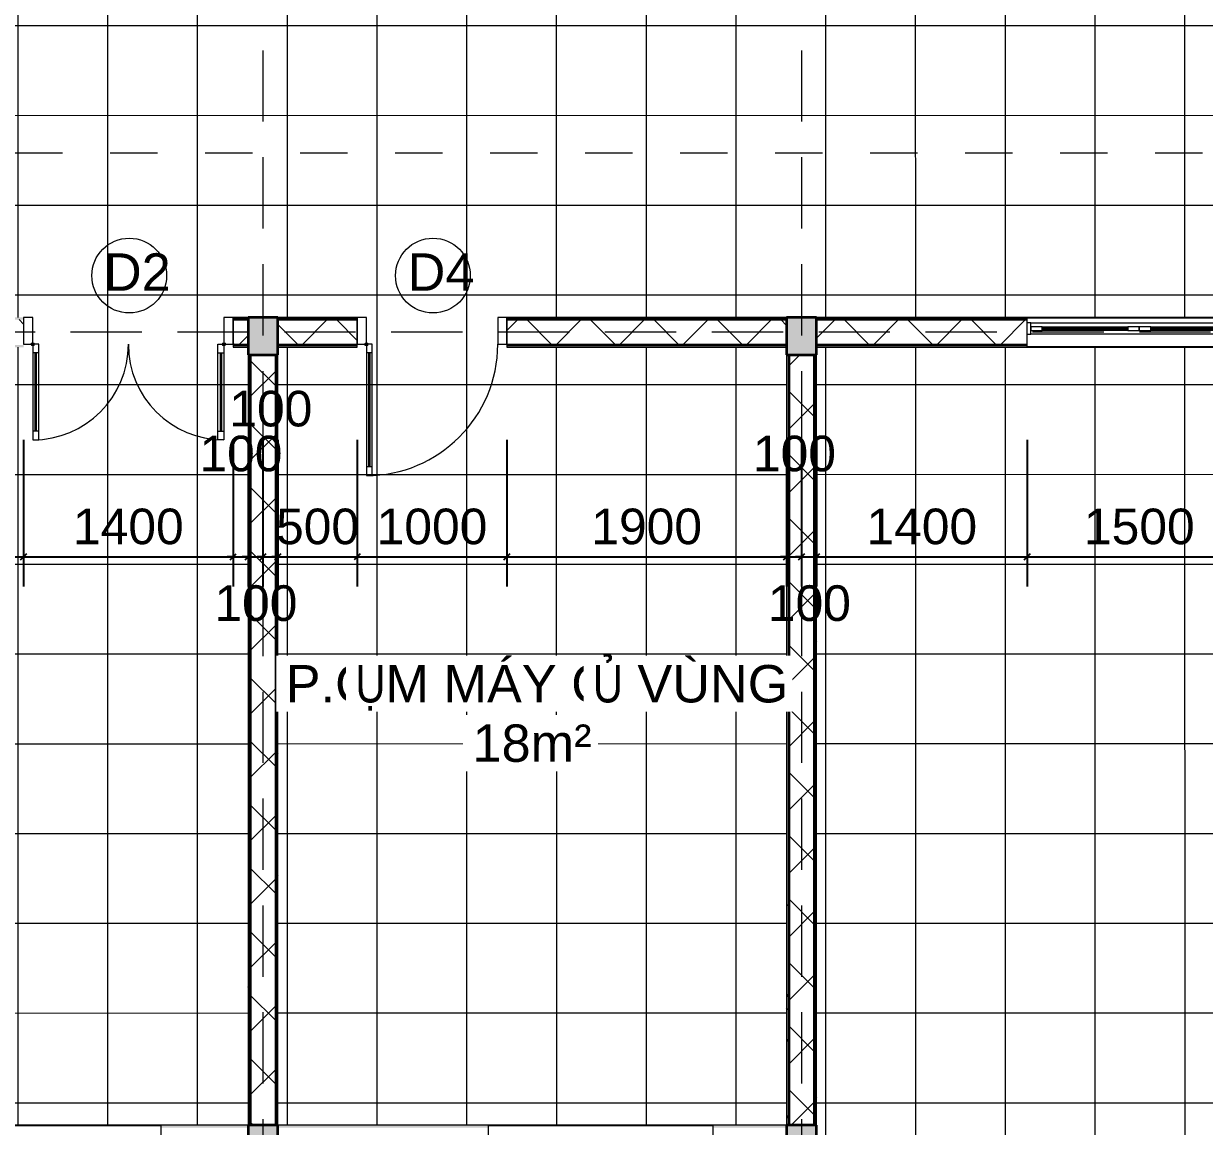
# Model space of a CAD drawing. Header units: millimetres. Extents: x -20510 to 108935, y -243239 to 20306.
# Drawn here: x 20850 to 28743, y -104908 to -97537 of the extents above; entities that cross this region are included whole.
import ezdxf

# ---------------------------------------------------------------- set-up
doc = ezdxf.new("R2010")
doc.units = ezdxf.units.MM
for name, pattern in [('Abgebrochen', [714.375, 476.25, -238.125]), ('Aligning Line', [635, 317.5, -317.5]), ('Hidden', [714.375, 476.25, -238.125])]:
    doc.linetypes.add(name, pattern=pattern)
for name, color, linetype, lineweight in [('A-ANNO-DIMS', 1, 'Continuous', 9), ('A-DOOR', 2, 'Continuous', 18), ('A-DOOR-IDEN', 3, 'Continuous', 9), ('A-FLOR-PATT', 8, 'Continuous', 9), ('A-GLAZ', 4, 'Continuous', 18), ('A-WALL', 7, 'Continuous', 25), ('A-WALL-PATT', 8, 'Continuous', 18), ('G-ANNO-SYMB', 6, 'Abgebrochen', 9), ('G-ANNO-TEXT', 2, 'Continuous', 9), ('S-COLS', 7, 'Continuous', 25), ('S-GRID', 1, 'Continuous', 9)]:
    doc.layers.add(name, color=color, linetype=linetype, lineweight=lineweight)
doc.styles.add('Arial_2', font='arial.ttf', dxfattribs={"height": 300})
doc.styles.add('Arial_3', font='arial.ttf', dxfattribs={"width": 0.8, "height": 250})
doc.styles.add('Arial_5', font='arial.ttf', dxfattribs={"height": 238.125})
doc.dimstyles.new('SecretInternalLinAngDimStyle5p4736185', dxfattribs={"dimscale": 304.8, "dimtxt": 242.94927, "dimasz": 0.130208, "dimexe": 0.656168, "dimexo": 0.0625, "dimgap": 0.260417, "dimtad": 1, "dimdec": 0, "dimrnd": 100, "dimzin": 0, "dimdsep": 46, "dimtxsty": 'Arial_5', "dimblk1": 'OBLIQUE', "dimblk2": 'OBLIQUE', "dimsah": 1, "dimcen": 0.09, "dimdle": 0.492126, "dimazin": 0, "dimtfac": 1, "dimtdec": 4, "dimtix": 1, "dimtmove": 0, "dimatfit": 3, "dimfxl": 2.624672, "dimfxlon": 1, "dimtvp": 1, "dimtolj": 1, "dimtzin": 0, "dimarcsym": 2})
doc.dimstyles.new('SecretInternalLinAngDimStyle5p4736185_1', dxfattribs={"dimscale": 304.8, "dimtxt": 242.94927, "dimasz": 0.130208, "dimexe": 0.656168, "dimexo": 0.0625, "dimgap": 0.260417, "dimtad": 1, "dimdec": 0, "dimrnd": 100, "dimzin": 0, "dimdsep": 46, "dimtxsty": 'Arial_5', "dimblk1": 'OBLIQUE', "dimblk2": 'OBLIQUE', "dimsah": 1, "dimcen": 0.09, "dimdle": 0.492126, "dimazin": 0, "dimtfac": 1, "dimtdec": 4, "dimtix": 1, "dimtmove": 2, "dimatfit": 3, "dimfxl": 2.624672, "dimfxlon": 1, "dimtvp": 1, "dimtolj": 1, "dimtzin": 0, "dimarcsym": 2})
pattern_1 = [(0, (0, -105000), (406.4, 101.6), [33.528, -271.272, 33.528, -271.272, -1625.6]), (0, (0, -105000), (406.4, 101.6), [-609.6, 33.528, -576.072, 33.528, -271.272, -711.2]), (0, (0, -105000), (406.4, 101.6), [-1524, 33.528, -169.672, 33.528, -474.472]), (120, (152.4, -104949.2), (-291.18818, 301.15272), [33.528, -271.272, 33.528, -271.272, -1625.6]), (120, (152.4, -104949.2), (-291.18818, 301.15272), [-609.6, 33.528, -576.072, 33.528, -271.272, -711.2]), (120, (152.4, -104949.2), (-291.18818, 301.15272), [-1524, 33.528, -169.672, 33.528, -474.472]), (240, (203.2, -104746), (-115.21182, -402.75272), [33.528, -271.272, 33.528, -271.272, -1625.6]), (240, (203.2, -104746), (-115.21182, -402.75272), [-609.6, 33.528, -576.072, 33.528, -271.272, -711.2]), (240, (203.2, -104746), (-115.21182, -402.75272), [-1524, 33.528, -169.672, 33.528, -474.472])]
pattern_2 = [(45, (0, -105000), (-212.132, 212.132), []), (135, (0, -105000), (-212.132, -212.132), [])]

# ---------------------------------------------------------------- blocks, each defined once
blk = doc.blocks.new('CỬA 2 CÁNH EROWINDOW_có ô chết_ - D2_1400x2200-2413861-04_MẶT BẰNG TẦNG 4')
at = {"layer": 'A-DOOR'}
for p, q in [((-639, 100), (-700, 100)), ((-700, 100), (-700, -80)), ((-639, -80), (-639, 100)), ((700, 100), (639, 100)), ((639, 100), (639, -80)), ((700, -80), (700, 100)), ((-700, -80), (-639, -80)), ((-599, -80), (-639, -80)), ((-639, -80), (-639, -719)), ((-599, -138), (-639, -138)), ((-624, -138), (-624, -661)), ((-614, -661), (-614, -138)), ((-599, -719), (-599, -80)), ((599, -719), (599, -80)), ((599, -80), (639, -80)), ((599, -138), (639, -138)), ((614, -138), (614, -661)), ((624, -661), (624, -138)), ((639, -80), (700, -80)), ((639, -80), (639, -719)), ((-599, -661), (-639, -661)), ((-599, -719), (-599, -661)), ((599, -661), (639, -661)), ((599, -719), (599, -661)), ((-639, -719), (-599, -719)), ((639, -719), (599, -719))]:
    blk.add_line(p, q, dxfattribs=at)
for centre in [(-639, -80), (639, -80)]:
    blk.add_circle(centre, 10, dxfattribs=at)
for centre, start, end in [((-639, -80), 270, 360), ((639, -80), 180, 270)]:
    blk.add_arc(centre, 639, start, end, dxfattribs=at)
blk = doc.blocks.new('CỬA 1 CÁNH EROWINDOW_có ô chết_ - D4_1000x2200-2361184-04_MẶT BẰNG TẦNG 4')
at = {"layer": 'A-DOOR'}
for p, q in [((-439, 100), (-500, 100)), ((-500, 100), (-500, -80)), ((-439, -80), (-439, 100)), ((500, 100), (439, 100)), ((439, 100), (439, -80)), ((500, -80), (500, 100)), ((-500, -80), (-439, -80)), ((-399, -80), (-439, -80)), ((-439, -80), (-439, -958)), ((-399, -138), (-439, -138)), ((-424, -138), (-424, -900)), ((-414, -900), (-414, -138)), ((-399, -958), (-399, -80)), ((439, -80), (500, -80)), ((-399, -900), (-439, -900)), ((-399, -958), (-399, -900)), ((-439, -958), (-399, -958))]:
    blk.add_line(p, q, dxfattribs=at)
blk.add_circle((-439, -80), 10, dxfattribs=at)
blk.add_arc((-439, -80), 878, 270, 360, dxfattribs=at)
blk = doc.blocks.new('CUA SO 2 CANH NHOM KINH O O THOANG - S1_1500x1800-2404851-04_MẶT BẰNG TẦNG 4')
at = {"layer": 'A-GLAZ'}
for p, q in [((-725, 63), (-750, 63)), ((-725, -13), (-725, 63)), ((-649, 37.5), (-725, 37.5)), ((-725, 37.5), (-725, 12.5)), ((-725, 12.5), (-649, 12.5)), ((-649, 12.5), (-649, 37.5)), ((-76, 27.5), (-649, 27.5)), ((-649, 27.5), (-649, 22.5)), ((-649, 22.5), (-76, 22.5)), ((0, 37.5), (-76, 37.5)), ((-76, 37.5), (-76, 12.5)), ((-76, 22.5), (-76, 27.5)), ((-76, 12.5), (0, 12.5)), ((0, 12.5), (0, 37.5)), ((76, 37.5), (0, 37.5)), ((0, 37.5), (0, 12.5)), ((0, 12.5), (76, 12.5)), ((76, 12.5), (76, 37.5)), ((649, 27.5), (76, 27.5)), ((76, 27.5), (76, 22.5)), ((76, 22.5), (649, 22.5)), ((725, 37.5), (649, 37.5)), ((649, 37.5), (649, 12.5)), ((649, 22.5), (649, 27.5)), ((649, 12.5), (725, 12.5)), ((750, 63), (725, 63)), ((725, 63), (725, -13)), ((725, 12.5), (725, 37.5)), ((-750, -13), (-725, -13)), ((725, -13), (750, -13))]:
    blk.add_line(p, q, dxfattribs=at)
at = {"layer": 'A-GLAZ', "lineweight": 9}
for p, q in [((-725, 63), (725, 63)), ((-649, 37.5), (-76, 37.5)), ((-76, 12.5), (-649, 12.5)), ((76, 37.5), (649, 37.5)), ((649, 12.5), (76, 12.5)), ((725, -13), (-725, -13))]:
    blk.add_line(p, q, dxfattribs=at)
blk = doc.blocks.new('M_Concrete-Rectangular-Column - COT200X200-2391835-04_MẶT BẰNG TẦNG 4')
at = {"layer": 'S-COLS', "lineweight": 35}
blk.add_hatch(color=256, dxfattribs=at).paths.add_polyline_path([(100, -100), (100, 100), (-100, 100), (-100, -100)])
for p, q in [((100, 100), (-100, 100)), ((-100, 100), (-100, -100)), ((100, -100), (100, 100)), ((-100, -100), (100, -100))]:
    blk.add_line(p, q, dxfattribs=at)
blk = doc.blocks.new('M_Concrete-Rectangular-Column - COT200X250-2391840-04_MẶT BẰNG TẦNG 4')
at = {"layer": 'S-COLS', "lineweight": 35}
blk.add_hatch(color=256, dxfattribs=at).paths.add_polyline_path([(100, -125), (100, 125), (-100, 125), (-100, -125)])
for p, q in [((100, 125), (-100, 125)), ((-100, 125), (-100, -125)), ((100, -125), (100, 125)), ((-100, -125), (100, -125))]:
    blk.add_line(p, q, dxfattribs=at)
blk = doc.blocks.new('KÝ HIEU CUA ĐI - KÝ HIEU CUA ĐI-1233-04_MẶT BẰNG TẦNG 4')
at = {"layer": 'A-DOOR-IDEN'}
blk.add_circle((0.059, -0.208), 2.5, dxfattribs=at)
blk = doc.blocks.new('_Oblique')
at = {"color": 0, "linetype": 'ByBlock', "lineweight": -2}
blk.add_line((-0.5, -0.5), (0.5, 0.5), dxfattribs=at)
blk = doc.blocks.new('DIMBLOCK148-04_MẶT BẰNG TẦNG 4')
at = {"layer": 'A-ANNO-DIMS', "color": 0, "lineweight": -2, "transparency": 16777216}
for p, q in [((18850, -100319.1), (18850, -101300)), ((20850, -100319.1), (20850, -101300)), ((18700, -101100), (21000, -101100))]:
    blk.add_line(p, q, dxfattribs=at)
at = {"layer": 'Defpoints', "color": 0, "transparency": 16777216}
for p in [(18850, -100300), (20850, -100300), (20850, -101100)]:
    blk.add_point(p, dxfattribs=at)
at = {"layer": 'A-ANNO-DIMS', "color": 0, "lineweight": -2, "transparency": 16777216, "xscale": 39.6875, "yscale": 39.6875, "zscale": 39.6875, "rotation": 180}
blk.add_blockref('_Oblique', (18850, -101100), dxfattribs=at)
at = {"layer": 'A-ANNO-DIMS', "color": 0, "lineweight": -2, "transparency": 16777216, "xscale": 39.6875, "yscale": 39.6875, "zscale": 39.6875}
blk.add_blockref('_Oblique', (20850, -101100), dxfattribs=at)
at = {"layer": 'A-ANNO-DIMS', "color": 0, "transparency": 16777216, "insert": (19850, -100899), "char_height": 238.12, "width": 879.103, "attachment_point": 5, "style": 'Arial_5'}
blk.add_mtext('\\A1;2000', dxfattribs=at)
blk = doc.blocks.new('DIMBLOCK149-04_MẶT BẰNG TẦNG 4')
at = {"layer": 'A-ANNO-DIMS', "color": 0, "lineweight": -2, "transparency": 16777216}
for p, q in [((20850, -100319.1), (20850, -101300)), ((22250, -100319.1), (22250, -101300)), ((20700, -101100), (22400, -101100))]:
    blk.add_line(p, q, dxfattribs=at)
at = {"layer": 'Defpoints', "color": 0, "transparency": 16777216}
for p in [(20850, -100300), (22250, -100300), (22250, -101100)]:
    blk.add_point(p, dxfattribs=at)
at = {"layer": 'A-ANNO-DIMS', "color": 0, "lineweight": -2, "transparency": 16777216, "xscale": 39.6875, "yscale": 39.6875, "zscale": 39.6875, "rotation": 180}
blk.add_blockref('_Oblique', (20850, -101100), dxfattribs=at)
at = {"layer": 'A-ANNO-DIMS', "color": 0, "lineweight": -2, "transparency": 16777216, "xscale": 39.6875, "yscale": 39.6875, "zscale": 39.6875}
blk.add_blockref('_Oblique', (22250, -101100), dxfattribs=at)
at = {"layer": 'A-ANNO-DIMS', "color": 0, "transparency": 16777216, "insert": (21550, -100899), "char_height": 238.12, "width": 879.103, "attachment_point": 5, "style": 'Arial_5'}
blk.add_mtext('\\A1;1400', dxfattribs=at)
blk = doc.blocks.new('DIMBLOCK150-04_MẶT BẰNG TẦNG 4')
at = {"layer": 'A-ANNO-DIMS', "color": 0, "lineweight": -2, "transparency": 16777216}
for p, q in [((22250, -100319.1), (22250, -101300)), ((22350, -100319.1), (22350, -101300)), ((22250, -101100), (22210.3, -101100)), ((22250, -101100), (22350, -101100)), ((22350, -101100), (22389.7, -101100))]:
    blk.add_line(p, q, dxfattribs=at)
at = {"layer": 'Defpoints', "color": 0, "transparency": 16777216}
for p in [(22250, -100300), (22350, -100300), (22350, -101100)]:
    blk.add_point(p, dxfattribs=at)
at = {"layer": 'A-ANNO-DIMS', "color": 0, "lineweight": -2, "transparency": 16777216, "xscale": 39.6875, "yscale": 39.6875, "zscale": 39.6875}
blk.add_blockref('_Oblique', (22250, -101100), dxfattribs=at)
at = {"layer": 'A-ANNO-DIMS', "color": 0, "lineweight": -2, "transparency": 16777216, "xscale": 39.6875, "yscale": 39.6875, "zscale": 39.6875, "rotation": 180}
blk.add_blockref('_Oblique', (22350, -101100), dxfattribs=at)
at = {"layer": 'A-ANNO-DIMS', "color": 0, "transparency": 16777216, "insert": (22025.3, -100290.9), "char_height": 238.12, "width": 659.327, "attachment_point": 1, "line_spacing_factor": 0.941778, "style": 'Arial_5'}
blk.add_mtext('\\A1;100', dxfattribs=at)
blk = doc.blocks.new('DIMBLOCK151-04_MẶT BẰNG TẦNG 4')
at = {"layer": 'A-ANNO-DIMS', "color": 0, "lineweight": -2, "transparency": 16777216}
for p, q in [((22350, -100319.1), (22350, -101300)), ((22450, -100319.1), (22450, -101300)), ((22350, -101100), (22310.3, -101100)), ((22350, -101100), (22450, -101100)), ((22450, -101100), (22489.7, -101100))]:
    blk.add_line(p, q, dxfattribs=at)
at = {"layer": 'Defpoints', "color": 0, "transparency": 16777216}
for p in [(22350, -100300), (22450, -100300), (22450, -101100)]:
    blk.add_point(p, dxfattribs=at)
at = {"layer": 'A-ANNO-DIMS', "color": 0, "lineweight": -2, "transparency": 16777216, "xscale": 39.6875, "yscale": 39.6875, "zscale": 39.6875}
blk.add_blockref('_Oblique', (22350, -101100), dxfattribs=at)
at = {"layer": 'A-ANNO-DIMS', "color": 0, "lineweight": -2, "transparency": 16777216, "xscale": 39.6875, "yscale": 39.6875, "zscale": 39.6875, "rotation": 180}
blk.add_blockref('_Oblique', (22450, -101100), dxfattribs=at)
at = {"layer": 'A-ANNO-DIMS', "color": 0, "transparency": 16777216, "insert": (22125.3, -101290.9), "char_height": 238.12, "width": 659.327, "attachment_point": 1, "line_spacing_factor": 0.941778, "style": 'Arial_5'}
blk.add_mtext('\\A1;100', dxfattribs=at)
blk = doc.blocks.new('DIMBLOCK152-04_MẶT BẰNG TẦNG 4')
at = {"layer": 'A-ANNO-DIMS', "color": 0, "lineweight": -2, "transparency": 16777216}
for p, q in [((22450, -100319.1), (22450, -101300)), ((22550, -100319.1), (22550, -101300)), ((22450, -101100), (22410.3, -101100)), ((22450, -101100), (22550, -101100)), ((22550, -101100), (22589.7, -101100))]:
    blk.add_line(p, q, dxfattribs=at)
at = {"layer": 'Defpoints', "color": 0, "transparency": 16777216}
for p in [(22450, -100300), (22550, -100300), (22550, -101100)]:
    blk.add_point(p, dxfattribs=at)
at = {"layer": 'A-ANNO-DIMS', "color": 0, "lineweight": -2, "transparency": 16777216, "xscale": 39.6875, "yscale": 39.6875, "zscale": 39.6875}
blk.add_blockref('_Oblique', (22450, -101100), dxfattribs=at)
at = {"layer": 'A-ANNO-DIMS', "color": 0, "lineweight": -2, "transparency": 16777216, "xscale": 39.6875, "yscale": 39.6875, "zscale": 39.6875, "rotation": 180}
blk.add_blockref('_Oblique', (22550, -101100), dxfattribs=at)
at = {"layer": 'A-ANNO-DIMS', "color": 0, "transparency": 16777216, "insert": (22225.3, -99990.9), "char_height": 238.12, "width": 659.327, "attachment_point": 1, "line_spacing_factor": 0.941778, "style": 'Arial_5'}
blk.add_mtext('\\A1;100', dxfattribs=at)
blk = doc.blocks.new('DIMBLOCK153-04_MẶT BẰNG TẦNG 4')
at = {"layer": 'A-ANNO-DIMS', "color": 0, "lineweight": -2, "transparency": 16777216}
for p, q in [((22550, -100319.1), (22550, -101300)), ((23080, -100319.1), (23080, -101300)), ((22550, -101100), (22510.3, -101100)), ((22550, -101100), (23080, -101100)), ((23080, -101100), (23119.7, -101100))]:
    blk.add_line(p, q, dxfattribs=at)
at = {"layer": 'Defpoints', "color": 0, "transparency": 16777216}
for p in [(22550, -100300), (23080, -100300), (23080, -101100)]:
    blk.add_point(p, dxfattribs=at)
at = {"layer": 'A-ANNO-DIMS', "color": 0, "lineweight": -2, "transparency": 16777216, "xscale": 39.6875, "yscale": 39.6875, "zscale": 39.6875}
blk.add_blockref('_Oblique', (22550, -101100), dxfattribs=at)
at = {"layer": 'A-ANNO-DIMS', "color": 0, "lineweight": -2, "transparency": 16777216, "xscale": 39.6875, "yscale": 39.6875, "zscale": 39.6875, "rotation": 180}
blk.add_blockref('_Oblique', (23080, -101100), dxfattribs=at)
at = {"layer": 'A-ANNO-DIMS', "color": 0, "transparency": 16777216, "insert": (22815, -100899), "char_height": 238.12, "width": 659.327, "attachment_point": 5, "style": 'Arial_5'}
blk.add_mtext('\\A1;500', dxfattribs=at)
blk = doc.blocks.new('DIMBLOCK154-04_MẶT BẰNG TẦNG 4')
at = {"layer": 'A-ANNO-DIMS', "color": 0, "lineweight": -2, "transparency": 16777216}
for p, q in [((23080, -100319.1), (23080, -101300)), ((24080, -100319.1), (24080, -101300)), ((22930, -101100), (24230, -101100))]:
    blk.add_line(p, q, dxfattribs=at)
at = {"layer": 'Defpoints', "color": 0, "transparency": 16777216}
for p in [(23080, -100300), (24080, -100300), (24080, -101100)]:
    blk.add_point(p, dxfattribs=at)
at = {"layer": 'A-ANNO-DIMS', "color": 0, "lineweight": -2, "transparency": 16777216, "xscale": 39.6875, "yscale": 39.6875, "zscale": 39.6875, "rotation": 180}
blk.add_blockref('_Oblique', (23080, -101100), dxfattribs=at)
at = {"layer": 'A-ANNO-DIMS', "color": 0, "lineweight": -2, "transparency": 16777216, "xscale": 39.6875, "yscale": 39.6875, "zscale": 39.6875}
blk.add_blockref('_Oblique', (24080, -101100), dxfattribs=at)
at = {"layer": 'A-ANNO-DIMS', "color": 0, "transparency": 16777216, "insert": (23580, -100899), "char_height": 238.12, "width": 879.103, "attachment_point": 5, "style": 'Arial_5'}
blk.add_mtext('\\A1;1000', dxfattribs=at)
blk = doc.blocks.new('DIMBLOCK155-04_MẶT BẰNG TẦNG 4')
at = {"layer": 'A-ANNO-DIMS', "color": 0, "lineweight": -2, "transparency": 16777216}
for p, q in [((24080, -100319.1), (24080, -101300)), ((25950, -100319.1), (25950, -101300)), ((23930, -101100), (26100, -101100))]:
    blk.add_line(p, q, dxfattribs=at)
at = {"layer": 'Defpoints', "color": 0, "transparency": 16777216}
for p in [(24080, -100300), (25950, -100300), (25950, -101100)]:
    blk.add_point(p, dxfattribs=at)
at = {"layer": 'A-ANNO-DIMS', "color": 0, "lineweight": -2, "transparency": 16777216, "xscale": 39.6875, "yscale": 39.6875, "zscale": 39.6875, "rotation": 180}
blk.add_blockref('_Oblique', (24080, -101100), dxfattribs=at)
at = {"layer": 'A-ANNO-DIMS', "color": 0, "lineweight": -2, "transparency": 16777216, "xscale": 39.6875, "yscale": 39.6875, "zscale": 39.6875}
blk.add_blockref('_Oblique', (25950, -101100), dxfattribs=at)
at = {"layer": 'A-ANNO-DIMS', "color": 0, "transparency": 16777216, "insert": (25015, -100899), "char_height": 238.12, "width": 879.103, "attachment_point": 5, "style": 'Arial_5'}
blk.add_mtext('\\A1;1900', dxfattribs=at)
blk = doc.blocks.new('DIMBLOCK156-04_MẶT BẰNG TẦNG 4')
at = {"layer": 'A-ANNO-DIMS', "color": 0, "lineweight": -2, "transparency": 16777216}
for p, q in [((25950, -100319.1), (25950, -101300)), ((26050, -100319.1), (26050, -101300)), ((25950, -101100), (25910.3, -101100)), ((25950, -101100), (26050, -101100)), ((26050, -101100), (26089.7, -101100))]:
    blk.add_line(p, q, dxfattribs=at)
at = {"layer": 'Defpoints', "color": 0, "transparency": 16777216}
for p in [(25950, -100300), (26050, -100300), (26050, -101100)]:
    blk.add_point(p, dxfattribs=at)
at = {"layer": 'A-ANNO-DIMS', "color": 0, "lineweight": -2, "transparency": 16777216, "xscale": 39.6875, "yscale": 39.6875, "zscale": 39.6875}
blk.add_blockref('_Oblique', (25950, -101100), dxfattribs=at)
at = {"layer": 'A-ANNO-DIMS', "color": 0, "lineweight": -2, "transparency": 16777216, "xscale": 39.6875, "yscale": 39.6875, "zscale": 39.6875, "rotation": 180}
blk.add_blockref('_Oblique', (26050, -101100), dxfattribs=at)
at = {"layer": 'A-ANNO-DIMS', "color": 0, "transparency": 16777216, "insert": (25725.3, -100290.9), "char_height": 238.12, "width": 659.327, "attachment_point": 1, "line_spacing_factor": 0.941778, "style": 'Arial_5'}
blk.add_mtext('\\A1;100', dxfattribs=at)
blk = doc.blocks.new('DIMBLOCK157-04_MẶT BẰNG TẦNG 4')
at = {"layer": 'A-ANNO-DIMS', "color": 0, "lineweight": -2, "transparency": 16777216}
for p, q in [((26050, -100319.1), (26050, -101300)), ((26150, -100319.1), (26150, -101300)), ((26050, -101100), (26010.3, -101100)), ((26050, -101100), (26150, -101100)), ((26150, -101100), (26189.7, -101100))]:
    blk.add_line(p, q, dxfattribs=at)
at = {"layer": 'Defpoints', "color": 0, "transparency": 16777216}
for p in [(26050, -100300), (26150, -100300), (26150, -101100)]:
    blk.add_point(p, dxfattribs=at)
at = {"layer": 'A-ANNO-DIMS', "color": 0, "lineweight": -2, "transparency": 16777216, "xscale": 39.6875, "yscale": 39.6875, "zscale": 39.6875}
blk.add_blockref('_Oblique', (26050, -101100), dxfattribs=at)
at = {"layer": 'A-ANNO-DIMS', "color": 0, "lineweight": -2, "transparency": 16777216, "xscale": 39.6875, "yscale": 39.6875, "zscale": 39.6875, "rotation": 180}
blk.add_blockref('_Oblique', (26150, -101100), dxfattribs=at)
at = {"layer": 'A-ANNO-DIMS', "color": 0, "transparency": 16777216, "insert": (25825.3, -101290.9), "char_height": 238.12, "width": 659.327, "attachment_point": 1, "line_spacing_factor": 0.941778, "style": 'Arial_5'}
blk.add_mtext('\\A1;100', dxfattribs=at)
blk = doc.blocks.new('DIMBLOCK158-04_MẶT BẰNG TẦNG 4')
at = {"layer": 'A-ANNO-DIMS', "color": 0, "lineweight": -2, "transparency": 16777216}
for p, q in [((26150, -100319.1), (26150, -101300)), ((27558, -100319.1), (27558, -101300)), ((26000, -101100), (27708, -101100))]:
    blk.add_line(p, q, dxfattribs=at)
at = {"layer": 'Defpoints', "color": 0, "transparency": 16777216}
for p in [(26150, -100300), (27558, -100300), (27558, -101100)]:
    blk.add_point(p, dxfattribs=at)
at = {"layer": 'A-ANNO-DIMS', "color": 0, "lineweight": -2, "transparency": 16777216, "xscale": 39.6875, "yscale": 39.6875, "zscale": 39.6875, "rotation": 180}
blk.add_blockref('_Oblique', (26150, -101100), dxfattribs=at)
at = {"layer": 'A-ANNO-DIMS', "color": 0, "lineweight": -2, "transparency": 16777216, "xscale": 39.6875, "yscale": 39.6875, "zscale": 39.6875}
blk.add_blockref('_Oblique', (27558, -101100), dxfattribs=at)
at = {"layer": 'A-ANNO-DIMS', "color": 0, "transparency": 16777216, "insert": (26854, -100899), "char_height": 238.12, "width": 879.103, "attachment_point": 5, "style": 'Arial_5'}
blk.add_mtext('\\A1;1400', dxfattribs=at)
blk = doc.blocks.new('DIMBLOCK159-04_MẶT BẰNG TẦNG 4')
at = {"layer": 'A-ANNO-DIMS', "color": 0, "lineweight": -2, "transparency": 16777216}
for p, q in [((27558, -100319.1), (27558, -101300)), ((29058, -100319.1), (29058, -101300)), ((27408, -101100), (29208, -101100))]:
    blk.add_line(p, q, dxfattribs=at)
at = {"layer": 'Defpoints', "color": 0, "transparency": 16777216}
for p in [(27558, -100300), (29058, -100300), (29058, -101100)]:
    blk.add_point(p, dxfattribs=at)
at = {"layer": 'A-ANNO-DIMS', "color": 0, "lineweight": -2, "transparency": 16777216, "xscale": 39.6875, "yscale": 39.6875, "zscale": 39.6875, "rotation": 180}
blk.add_blockref('_Oblique', (27558, -101100), dxfattribs=at)
at = {"layer": 'A-ANNO-DIMS', "color": 0, "lineweight": -2, "transparency": 16777216, "xscale": 39.6875, "yscale": 39.6875, "zscale": 39.6875}
blk.add_blockref('_Oblique', (29058, -101100), dxfattribs=at)
at = {"layer": 'A-ANNO-DIMS', "color": 0, "transparency": 16777216, "insert": (28308, -100899), "char_height": 238.12, "width": 879.103, "attachment_point": 5, "style": 'Arial_5'}
blk.add_mtext('\\A1;1500', dxfattribs=at)

msp = doc.modelspace()

# ---------------------------------------------------------------- hatches: boundary and pattern name
at = {"layer": 'A-FLOR-PATT'}
h = msp.add_hatch(dxfattribs=at)
h.set_pattern_fill('FP_6', color=256, style=0, pattern_type=2)
h.set_pattern_definition([(0.0043, (16612.5, -97550.4), (-0.045, 600), []), (90.004, (16612.5, -97550.4), (-600, -0.042), [])])
h.paths.add_polyline_path([(450, -105100.9), (825, -105100.8), (825, -104951), (650, -104951), (650, -105100), (450, -105100), (450, -104900), (574, -104900), (574, -104750), (450, -104750), (450, -105100)])
h.paths.add_polyline_path([(1925, -105100.8), (2025, -105100.7), (2025, -105001), (1925, -105001)])
h.paths.add_polyline_path([(3125, -105100.7), (3225, -105100.7), (3225, -105001), (3125, -105001)])
h.paths.add_polyline_path([(4250, -105100.6), (11550, -105100), (11550, -99700), (8150, -99700), (8150, -99750), (7950, -99750), (7950, -99700), (7270, -99700), (7270, -99500), (12580, -99500), (12580, -99700), (11750, -99700), (11750, -104900), (22350, -104900), (22350, -99700), (22250, -99700), (22250, -99500), (23080, -99500), (23080, -99700), (22550, -99700), (22550, -104900), (25950, -104900), (25950, -99700), (24080, -99700), (24080, -99500), (31170, -99500), (31170, -99700), (29750, -99700), (29750, -99750), (29550, -99750), (29550, -99700), (26150, -99700), (26150, -105099), (32150, -105098.5), (32150, -105006), (32250, -105006), (32251.1, -105098.5), (33450, -105098.4), (33450, -105006), (33550, -105006), (33550, -104901), (37250, -104900), (37250, -104750), (37025, -104750), (37025, -104650), (37050, -104650), (37050, -101600), (37150, -101600), (37150, -102450), (37254.9, -102450), (37260.1, -99700), (37250, -99700), (37250, -99750), (37050, -99750), (37050, -99700), (33450, -99700), (33450, -99750), (33250, -99750), (33250, -99700), (32570, -99700), (32570, -99500), (37050, -99500), (37050, -97300), (33220, -97300), (33220, -97100), (33250, -97100), (33249.6, -94962.3), (33229.6, -94959.1), (33218.4, -94955.4), (33204.2, -94946.2), (33198.9, -94942), (33189.7, -94931.5), (33179.7, -94912.4), (33176.2, -94900.8), (33175.2, -94881.6), (33178.7, -94864.4), (33184.8, -94850.1), (33194.5, -94837.3), (33205.5, -94827), (33218.9, -94818.1), (33218.9, -93025.5), (33250, -93025.5), (33250, -90200), (29750, -90200), (29750, -93701.8), (29781.1, -93694.4), (30299.2, -93452.8), (30346.5, -93258.4), (30478.5, -93541.6), (30525.8, -93347.2), (31075, -93091.1), (31075, -93095.7), (31094.6, -93091.1), (31094.6, -93093.6), (31105.3, -93091.1), (31105.3, -94819.4), (31123.5, -94831.6), (31135.5, -94845.3), (31143.7, -94858.9), (31147.7, -94877.9), (31148.6, -94897.5), (31142.7, -94915.7), (31133.9, -94933), (31119.1, -94947.4), (31102.8, -94955.6), (31090, -94960.8), (31074.6, -94961.5), (31053.8, -94959), (31043.9, -94955.6), (31025.7, -94943.4), (31013.7, -94929.7), (31005.5, -94916.1), (31000.6, -94900), (29823, -94900), (29819.5, -94916.1), (29809.4, -94932.8), (29795.4, -94947.1), (29779.1, -94956.8), (29765.8, -94960.5), (29750, -94961.5), (29750, -97100), (32220, -97100), (32220, -97300), (29540, -97300), (29540, -97100), (29550, -97100), (29550, -91900), (23000, -91900), (23000, -92900), (22550, -92900), (22550, -97100), (25950, -97100), (25950, -97050), (26150, -97050), (26150, -97100), (28540, -97100), (28540, -97300), (22340, -97300), (22340, -97100), (22350, -97100), (22350, -92900), (19900, -92900), (19900, -91900), (15350, -91900), (15350, -97100), (18750, -97100), (18750, -97050), (18950, -97050), (18950, -97100), (21340, -97100), (21340, -97300), (15140, -97300), (15140, -97100), (15150, -97100), (15150, -91900), (8150, -91900), (8150, -97100), (11550, -97100), (11550, -97050), (11750, -97050), (11750, -97100), (14140, -97100), (14140, -97300), (6270, -97300), (6270, -97100), (7950, -97100), (7949.6, -94962.3), (7929.6, -94959.1), (7918.4, -94955.4), (7907.3, -94948.4), (7898.9, -94942), (7889.7, -94931.5), (7879.7, -94912.4), (7876.1, -94900), (7875.2, -94881.6), (7878.7, -94864.4), (7884.8, -94850.1), (7894.5, -94837.3), (7905.5, -94827), (7918.9, -94818.1), (7918.9, -93025.5), (7950, -93025.5), (7950, -90200), (4450, -90200), (4450, -97100), (5270, -97100), (5270, -97300), (450, -97300), (450, -97050), (650, -97050), (650, -97100), (4250, -97100), (4250, -91700.8), (4225, -91700.8), (4225, -91899), (675, -91899), (675, -92150), (650, -92150), (650, -94700), (450, -94700), (450, -96200), (-4025.9, -96200), (-4050, -100600), (450, -100600), (450, -102100), (650, -102100), (650, -104650), (675, -104650), (675, -104851), (925, -104851), (925, -104901), (4225, -104901), (4225, -104956), (4250, -104956), (4250, -105100)])
h.paths.add_polyline_path([(34550, -105098.3), (34650, -105098.3), (34650, -105001), (34550, -105001)])
h.paths.add_polyline_path([(35750, -105098.2), (35850, -105098.2), (35850, -105001), (35750, -105001)])
h.paths.add_polyline_path([(36950, -105098.2), (37050, -105098.1), (37050, -105000), (36950, -105000)])
h.paths.add_polyline_path([(37250.8, -104650), (37252.5, -103750), (37250, -103750), (37250, -104650)])
h.paths.add_polyline_path([(37252.7, -103650), (37252.9, -103550), (37150, -103550), (37150, -103650), (37250, -103650)])
h.paths.add_polyline_path([(450, -103650), (550, -103650), (550, -103550), (450, -103550), (450, -103625.1)])
h.paths.add_polyline_path([(37250, -103450), (37253.1, -103450), (37254.7, -102550), (37250, -102550), (37250, -102750.1)])
h.paths.add_polyline_path([(450, -103450), (450, -103450), (450, -102750.1)])
h.paths.add_polyline_path([(450, -102450), (550, -102450), (550, -102200), (450, -102200), (450, -102450)])
h.paths.add_polyline_path([(4450, -99750), (4250, -99750), (4250, -99700), (650, -99700), (650, -99750), (450, -99750), (450, -99500), (5870, -99500), (5870, -99700), (4450, -99700)])
h.paths.add_polyline_path([(18950, -99750), (18750, -99750), (18750, -99700), (15350, -99700), (15350, -99750), (15150, -99750), (15150, -99700), (13980, -99700), (13980, -99500), (20850, -99500), (20850, -99700), (18950, -99700)])
h.paths.add_polyline_path([(37250, -99500), (37260.4, -99500), (37264.5, -97300), (37250, -97300), (37250, -99249.9)])
h.paths.add_polyline_path([(37255.3, -97100), (37264.9, -97100), (37269.7, -94530), (37250, -94530), (37250, -97100)])
h.paths.add_polyline_path([(35110.6, -97100), (37050, -97100), (37050, -97097.4), (35000, -97097.4), (35000, -96548.3), (34650, -96548.3), (34650, -97100), (35000.7, -97100)])
h.paths.add_polyline_path([(34084, -97100), (34550, -97100), (34550, -96500), (34650, -96500), (34650, -95700), (34550, -95700), (34550, -95600), (34350, -95600), (34350, -95500), (37050, -95500), (37050, -95498.3), (33450, -95498.3), (33450.7, -95500), (33550, -95500), (33550, -95600), (33450, -95600), (33450, -97100)])
h.paths.add_polyline_path([(6625.4, -94962.3), (6603.7, -94958.8), (6589.2, -94952.6), (6578, -94945), (6567.3, -94934), (6558, -94919.4), (6553.1, -94905.6), (6550.7, -94887.5), (6552.7, -94870.1), (6559.3, -94854.2), (6569.7, -94838.2), (6580.4, -94828.6), (6594.7, -94819.2), (6594.7, -93025.5), (6656.1, -93025.5), (6656.9, -94819.6), (6672.8, -94830), (6683.5, -94841), (6692.8, -94855.6), (6697.7, -94869.4), (6700.1, -94887.5), (6698.1, -94904.9), (6691.5, -94920.8), (6681.1, -94936.8), (6674, -94943.8), (6655.8, -94955.8), (6641, -94960.5), (6634, -94961.3)])
h.paths.add_polyline_path([(31925.4, -94962.3), (31903.7, -94958.8), (31889.2, -94952.6), (31878, -94945), (31867.3, -94934), (31858, -94919.4), (31853.1, -94905.6), (31850.7, -94887.5), (31852.7, -94870.1), (31859.3, -94854.2), (31869.7, -94838.2), (31880.4, -94828.6), (31894.7, -94819.2), (31894.7, -93025.5), (31956.1, -93025.5), (31956.9, -94819.6), (31972.8, -94830), (31983.5, -94841), (31992.8, -94855.6), (31997.7, -94869.4), (32000.1, -94887.5), (31998.1, -94904.9), (31991.5, -94920.8), (31981.1, -94936.8), (31974, -94943.8), (31955.8, -94955.8), (31941, -94960.5)])
h.paths.add_polyline_path([(550, -94600), (550, -94350), (450, -94350), (450, -94600)])
h.paths.add_polyline_path([(37269.9, -94430), (37275, -91699.9), (37250, -91700), (37250, -94430), (37255.3, -94430)])
h.paths.add_polyline_path([(550, -93250), (550, -93150), (450, -93150), (450, -93250)])
h.paths.add_polyline_path([(450, -93050), (450, -93050), (450, -92249.6)])
h.paths.add_polyline_path([(575, -92050), (575, -91900), (450, -91900), (450, -91700), (650, -91700), (650, -91799), (825, -91799), (825, -91699.3), (450, -91700), (450, -92050)])
h.paths.add_polyline_path([(3125, -91799), (3225, -91799), (3225, -91700.3), (3125, -91700.3)])
h.paths.add_polyline_path([(2025, -91799), (2025, -91699.8), (1925, -91699.8), (1925, -91799)])
h.paths.add_polyline_path([(9374.5, -91700), (29550, -91699.1), (29550, -91699.1), (8150, -91698.3), (8150, -91700), (8838, -91700)])
h.paths.add_polyline_path([(4250, -91699.9), (4250, -90000), (4250, -90000), (4250, -91699.9)])
at = {"layer": 'A-WALL-PATT', "lineweight": 9}
h = msp.add_hatch(dxfattribs=at)
h.set_pattern_fill('FP_2', color=256, style=0, pattern_type=2)
h.set_pattern_definition(pattern_1)
h.paths.add_polyline_path([(37450, -99515), (37450, -99500), (37250, -99500), (37250, -99515)])
h.paths.add_polyline_path([(650, -99515), (4250, -99515), (4250, -99500), (650, -99500)])
h.paths.add_polyline_path([(4450, -99515), (5870, -99515), (5870, -99500), (4450, -99500), (4450, -99510.9)])
h.paths.add_polyline_path([(15150, -99515), (15150, -99500), (13980, -99500), (13980, -99515)])
h.paths.add_polyline_path([(37050, -99515), (37050, -99500), (33450, -99500), (33450, -99515), (36063.8, -99515)])
h.paths.add_polyline_path([(18950, -99515), (20850, -99515), (20850, -99500), (18950, -99500), (18950, -99510.9)])
h.paths.add_polyline_path([(32570, -99515), (33250, -99515), (33250, -99500), (32570, -99500)])
h.paths.add_polyline_path([(17000, -99515), (18750, -99515), (18750, -99500), (15350, -99500), (15350, -99515)])
h.paths.add_polyline_path([(8150, -99515), (9458, -99515), (9458, -99500), (8150, -99500), (8150, -99506)])
h.paths.add_polyline_path([(29550, -99515), (29550, -99500), (29058, -99500), (29058, -99515)])
h.paths.add_polyline_path([(31170, -99515), (31170, -99500), (29750, -99500), (29750, -99515)])
h.paths.add_polyline_path([(7270, -99515), (7950, -99515), (7950, -99500), (7270, -99500)])
h.paths.add_polyline_path([(11550, -99515), (11550, -99500), (10958, -99500), (10958, -99515), (11280.9, -99515)])
h.paths.add_polyline_path([(24080, -99515), (25950, -99515), (25950, -99500), (24080, -99500)])
h.paths.add_polyline_path([(27558, -99515), (27558, -99500), (26150, -99500), (26150, -99515)])
h.paths.add_polyline_path([(22350, -99515), (22350, -99500), (22250, -99500), (22250, -99515)])
h.paths.add_polyline_path([(12580, -99515), (12580, -99500), (11750, -99500), (11750, -99515)])
h.paths.add_polyline_path([(22550, -99515), (23080, -99515), (23080, -99500), (22550, -99500), (22550, -99509.6)])
h = msp.add_hatch(dxfattribs=at)
h.set_pattern_fill('FP_3', color=256, style=0, pattern_type=2)
h.set_pattern_definition(pattern_2)
h.paths.add_polyline_path([(24625.5, -99685), (25950, -99685), (25950, -99515), (24080, -99515), (24080, -99685)])
h.paths.add_polyline_path([(13980, -99685), (15150, -99685), (15150, -99515), (13980, -99515), (13980, -99600)])
h.paths.add_polyline_path([(650, -99685), (4250, -99685), (4250, -99515), (650, -99515), (650, -99600.1)])
h.paths.add_polyline_path([(37450, -99685), (37450, -99515), (37250, -99515), (37250, -99685)])
h.paths.add_polyline_path([(18950, -99685), (20850, -99685), (20850, -99515), (18950, -99515), (18950, -99623.5)])
h.paths.add_polyline_path([(17000, -99685), (18750, -99685), (18750, -99515), (15350, -99515), (15350, -99685)])
h.paths.add_polyline_path([(4450, -99685), (5870, -99685), (5870, -99515), (4450, -99515), (4450, -99661.9)])
h.paths.add_polyline_path([(37050, -99685), (37050, -99515), (33450, -99515), (33450, -99685), (36063.8, -99685)])
h.paths.add_polyline_path([(11550, -99685), (11550, -99515), (10958, -99515), (10958, -99685), (11280.9, -99685)])
h.paths.add_polyline_path([(8150, -99685), (9458, -99685), (9458, -99515), (8150, -99515), (8150, -99634.2)])
h.paths.add_polyline_path([(7270, -99685), (7950, -99685), (7950, -99515), (7270, -99515), (7270, -99600)])
h.paths.add_polyline_path([(12580, -99685), (12580, -99515), (11750, -99515), (11750, -99685)])
h.paths.add_polyline_path([(32570, -99685), (33250, -99685), (33250, -99515), (32570, -99515), (32570, -99600)])
h.paths.add_polyline_path([(23080, -99685), (23080, -99515), (22550, -99515), (22550, -99685)])
h.paths.add_polyline_path([(29058, -99685), (29550, -99685), (29550, -99515), (29058, -99515), (29058, -99600)])
h.paths.add_polyline_path([(22250, -99685), (22350, -99685), (22350, -99515), (22250, -99515), (22250, -99600)])
h.paths.add_polyline_path([(29750, -99685), (31170, -99685), (31170, -99515), (29750, -99515), (29750, -99657.1)])
h.paths.add_polyline_path([(27558, -99685), (27558, -99515), (26150, -99515), (26150, -99685)])
h = msp.add_hatch(dxfattribs=at)
h.set_pattern_fill('FP_2', color=256, style=0, pattern_type=2)
h.set_pattern_definition(pattern_1)
h.paths.add_polyline_path([(650, -99700), (4250, -99700), (4250, -99685), (650, -99685)])
h.paths.add_polyline_path([(4450, -99700), (5870, -99700), (5870, -99685), (4450, -99685), (4450, -99695.9)])
h.paths.add_polyline_path([(24080, -99700), (25950, -99700), (25950, -99685), (24080, -99685)])
h.paths.add_polyline_path([(18750, -99700), (18750, -99685), (15350, -99685), (15350, -99700), (17000, -99700)])
h.paths.add_polyline_path([(37450, -99700), (37450, -99685), (37250, -99685), (37250, -99700)])
h.paths.add_polyline_path([(22550, -99700), (23080, -99700), (23080, -99685), (22550, -99685)])
h.paths.add_polyline_path([(37050, -99700), (37050, -99685), (33450, -99685), (33450, -99700), (36063.8, -99700)])
h.paths.add_polyline_path([(33250, -99700), (33250, -99685), (32570, -99685), (32570, -99700)])
h.paths.add_polyline_path([(8150, -99700), (9458, -99700), (9458, -99685), (8150, -99685), (8150, -99691)])
h.paths.add_polyline_path([(7270, -99700), (7950, -99700), (7950, -99685), (7270, -99685)])
h.paths.add_polyline_path([(10958, -99700), (11550, -99700), (11550, -99685), (10958, -99685)])
h.paths.add_polyline_path([(11750, -99700), (12580, -99700), (12580, -99685), (11750, -99685)])
h.paths.add_polyline_path([(31170, -99700), (31170, -99685), (29750, -99685), (29750, -99700)])
h.paths.add_polyline_path([(29550, -99700), (29550, -99685), (29058, -99685), (29058, -99700)])
h.paths.add_polyline_path([(27558, -99700), (27558, -99685), (26150, -99685), (26150, -99700)])
h.paths.add_polyline_path([(13980, -99700), (15150, -99700), (15150, -99685), (13980, -99685)])
h.paths.add_polyline_path([(22250, -99700), (22350, -99700), (22350, -99685), (22250, -99685)])
h.paths.add_polyline_path([(18950, -99700), (20850, -99700), (20850, -99685), (18950, -99685), (18950, -99695.9)])
h = msp.add_hatch(dxfattribs=at)
h.set_pattern_fill('FP_2', color=256, style=0, pattern_type=2)
h.set_pattern_definition(pattern_1)
h.paths.add_polyline_path([(22365, -104900), (22365, -99750), (22350, -99750), (22350, -104900)])
h = msp.add_hatch(dxfattribs=at)
h.set_pattern_fill('FP_3', color=256, style=0, pattern_type=2)
h.set_pattern_definition(pattern_2)
h.paths.add_polyline_path([(22535, -104900), (22535, -99750), (22365, -99750), (22365, -104900)])
h = msp.add_hatch(dxfattribs=at)
h.set_pattern_fill('FP_2', color=256, style=0, pattern_type=2)
h.set_pattern_definition(pattern_1)
h.paths.add_polyline_path([(22535, -104900), (22550, -104900), (22550, -99750), (22535, -99750), (22535, -104500.2)])
h = msp.add_hatch(dxfattribs=at)
h.set_pattern_fill('FP_2', color=256, style=0, pattern_type=2)
h.set_pattern_definition(pattern_1)
h.paths.add_polyline_path([(25965, -104900), (25965, -99750), (25950, -99750), (25950, -104900)])
h = msp.add_hatch(dxfattribs=at)
h.set_pattern_fill('FP_3', color=256, style=0, pattern_type=2)
h.set_pattern_definition(pattern_2)
h.paths.add_polyline_path([(25965, -104900), (26135, -104900), (26135, -99750), (25965, -99750), (25965, -104500.2)])
h = msp.add_hatch(dxfattribs=at)
h.set_pattern_fill('FP_2', color=256, style=0, pattern_type=2)
h.set_pattern_definition(pattern_1)
h.paths.add_polyline_path([(26135, -104900), (26150, -104900), (26150, -99750), (26135, -99750), (26135, -104500.2)])
h = msp.add_hatch(dxfattribs=at)
h.set_pattern_fill('FP_2', color=256, style=0, pattern_type=2)
h.set_pattern_definition(pattern_1)
h.paths.add_polyline_path([(25458, -104915), (25950, -104915), (25950, -104900), (25458, -104900)])
h.paths.add_polyline_path([(13028, -104915), (13028, -104900), (11750, -104900), (11750, -104915)])
h.paths.add_polyline_path([(15350, -104915), (16738, -104915), (16738, -104900), (15350, -104900), (15350, -104905.6)])
h.paths.add_polyline_path([(21768, -104915), (22350, -104915), (22350, -104900), (21768, -104900)])
h.paths.add_polyline_path([(14528, -104915), (15150, -104915), (15150, -104900), (14528, -104900)])
h.paths.add_polyline_path([(23958, -104915), (23958, -104900), (22550, -104900), (22550, -104915)])
h.paths.add_polyline_path([(18950, -104915), (20268, -104915), (20268, -104900), (18950, -104900), (18950, -104905.3)])
h.paths.add_polyline_path([(18238, -104915), (18750, -104915), (18750, -104900), (18238, -104900)])

# ---------------------------------------------------------------- linework, layer by layer
at = {"layer": 'A-WALL', "lineweight": 18}
for p, q in [((22350, -99500), (22250, -99500)), ((22250, -99500), (22250, -99700)), ((23080, -99500), (22550, -99500)), ((23080, -99700), (23080, -99500)), ((25950, -99500), (24080, -99500)), ((24080, -99500), (24080, -99700)), ((27558, -99500), (26150, -99500)), ((27558, -99700), (27558, -99500)), ((22250, -99700), (22350, -99700)), ((22350, -99750), (22350, -104900)), ((22550, -99700), (23080, -99700)), ((22550, -104900), (22550, -99750)), ((24080, -99700), (25950, -99700)), ((25950, -99750), (25950, -104900)), ((26150, -99700), (27558, -99700)), ((26150, -104900), (26150, -99750)), ((22350, -104900), (21768, -104900)), ((21768, -104900), (21768, -105100)), ((23958, -104900), (22550, -104900)), ((23958, -105100), (23958, -104900)), ((25950, -104900), (25458, -104900)), ((25458, -104900), (25458, -105100))]:
    msp.add_line(p, q, dxfattribs=at)
at = {"layer": 'A-WALL', "lineweight": 35}
for p, q in [((22350, -99515), (22250, -99515)), ((23080, -99515), (22550, -99515)), ((25950, -99515), (24080, -99515)), ((27558, -99515), (26150, -99515)), ((22350, -99685), (22250, -99685)), ((23080, -99685), (22550, -99685)), ((25950, -99685), (24080, -99685)), ((27558, -99685), (26150, -99685)), ((22365, -99750), (22365, -104900)), ((22535, -99750), (22535, -104900)), ((25965, -99750), (25965, -104900)), ((26135, -99750), (26135, -104900))]:
    msp.add_line(p, q, dxfattribs=at)
at = {"layer": 'A-WALL'}
for p, q in [((27558, -99500), (29058, -99500)), ((29058, -99700), (27558, -99700)), ((20268, -104900), (21768, -104900)), ((23958, -104900), (25458, -104900))]:
    msp.add_line(p, q, dxfattribs=at)
at = {"layer": 'G-ANNO-SYMB', "linetype": 'Aligning Line'}
msp.add_line((-7146.6, -98400), (41465.8, -98400), dxfattribs=at)
at = {"layer": 'S-GRID', "linetype": 'Hidden'}
for p, q in [((22450, -87000), (22450, -108000)), ((26050, -87000), (26050, -108000)), ((39500, -99600), (-3000, -99600))]:
    msp.add_line(p, q, dxfattribs=at)

# ---------------------------------------------------------------- block references
at = {"layer": 'A-DOOR'}
for name, p in [('CỬA 2 CÁNH EROWINDOW_có ô chết_ - D2_1400x2200-2413861-04_MẶT BẰNG TẦNG 4', (21550, -99600)), ('CỬA 1 CÁNH EROWINDOW_có ô chết_ - D4_1000x2200-2361184-04_MẶT BẰNG TẦNG 4', (23580, -99600))]:
    msp.add_blockref(name, p, dxfattribs=at)
at = {"layer": 'A-DOOR-IDEN', "xscale": 99.99999999999991, "yscale": 99.99999999999991, "zscale": 99.99999999999991}
for p in [(21550, -99200), (23580, -99200)]:
    msp.add_blockref('KÝ HIEU CUA ĐI - KÝ HIEU CUA ĐI-1233-04_MẶT BẰNG TẦNG 4', p, dxfattribs=at)
at = {"layer": 'A-GLAZ', "lineweight": 9}
msp.add_blockref('CUA SO 2 CANH NHOM KINH O O THOANG - S1_1500x1800-2404851-04_MẶT BẰNG TẦNG 4', (28308, -99600), dxfattribs=at)
at = {"layer": 'S-COLS', "lineweight": 35}
for name, p in [('M_Concrete-Rectangular-Column - COT200X250-2391840-04_MẶT BẰNG TẦNG 4', (22450, -99625)), ('M_Concrete-Rectangular-Column - COT200X250-2391840-04_MẶT BẰNG TẦNG 4', (26050, -99625)), ('M_Concrete-Rectangular-Column - COT200X200-2391835-04_MẶT BẰNG TẦNG 4', (22450, -105000)), ('M_Concrete-Rectangular-Column - COT200X200-2391835-04_MẶT BẰNG TẦNG 4', (26050, -105000))]:
    msp.add_blockref(name, p, dxfattribs=at)

# ---------------------------------------------------------------- texts
at = {"layer": 'A-DOOR-IDEN', "char_height": 250, "width": 429.704, "attachment_point": 1, "style": 'Arial_2'}
for s, insert in [('D2', (21386.9, -99072.1)), ('D4', (23416.9, -99072.1))]:
    msp.add_mtext(s, dxfattribs=dict(at, insert=insert))

# ---------------------------------------------------------------- dimensions: what is measured, and where the dimension line sits
at = {"layer": 'A-ANNO-DIMS'}
for base, p1, p2, picture, middle in [((22550, -101100), (22450, -100300), (22550, -100300), 'DIMBLOCK152-04_MẶT BẰNG TẦNG 4', (22554.9, -100149.6)), ((22350, -101100), (22250, -100300), (22350, -100300), 'DIMBLOCK150-04_MẶT BẰNG TẦNG 4', (22354.9, -100449.6)), ((22450, -101100), (22350, -100300), (22450, -100300), 'DIMBLOCK151-04_MẶT BẰNG TẦNG 4', (22454.9, -101449.6)), ((26050, -101100), (25950, -100300), (26050, -100300), 'DIMBLOCK156-04_MẶT BẰNG TẦNG 4', (26054.9, -100449.6)), ((26150, -101100), (26050, -100300), (26150, -100300), 'DIMBLOCK157-04_MẶT BẰNG TẦNG 4', (26154.9, -101449.6))]:
    dim = msp.add_linear_dim(base=base, p1=p1, p2=p2, dimstyle='SecretInternalLinAngDimStyle5p4736185_1', override={"dimpost": '<>', "dimfxl": 100}, dxfattribs=at)
    dim.commit()
    dim.dimension.update_dxf_attribs({"geometry": picture, "text_midpoint": middle, "dimtype": 160})
for base, p1, p2, override, picture, middle in [((20850, -101100), (18850, -100300), (20850, -100300), {"dimpost": '<>', "dimfxl": 2000}, 'DIMBLOCK148-04_MẶT BẰNG TẦNG 4', (19850, -100899)), ((22250, -101100), (20850, -100300), (22250, -100300), {"dimpost": '<>', "dimfxl": 1400}, 'DIMBLOCK149-04_MẶT BẰNG TẦNG 4', (21550, -100899)), ((23080, -101100), (22550, -100300), (23080, -100300), {"dimpost": '<>', "dimfxl": 530}, 'DIMBLOCK153-04_MẶT BẰNG TẦNG 4', (22815, -100899)), ((24080, -101100), (23080, -100300), (24080, -100300), {"dimpost": '<>', "dimfxl": 1000}, 'DIMBLOCK154-04_MẶT BẰNG TẦNG 4', (23580, -100899)), ((25950, -101100), (24080, -100300), (25950, -100300), {"dimpost": '<>', "dimfxl": 1870}, 'DIMBLOCK155-04_MẶT BẰNG TẦNG 4', (25015, -100899)), ((27558, -101100), (26150, -100300), (27558, -100300), {"dimpost": '<>', "dimfxl": 1408.004805}, 'DIMBLOCK158-04_MẶT BẰNG TẦNG 4', (26854, -100899)), ((29058, -101100), (27558, -100300), (29058, -100300), {"dimpost": '<>', "dimfxl": 1500}, 'DIMBLOCK159-04_MẶT BẰNG TẦNG 4', (28308, -100899))]:
    dim = msp.add_linear_dim(base=base, p1=p1, p2=p2, dimstyle='SecretInternalLinAngDimStyle5p4736185', override=override, dxfattribs=at)
    dim.commit()
    dim.dimension.update_dxf_attribs({"geometry": picture, "text_midpoint": middle})

# ---------------------------------------------------------------- next in the draw order: texts
at = {"layer": 'G-ANNO-TEXT', "color": 7, "insert": (22601.9, -101823.9), "char_height": 250, "width": 564.388, "attachment_point": 1, "style": 'Arial_2', "bg_fill": 3, "box_fill_scale": 1.25, "bg_fill_color": 9, "bg_fill_true_color": 13158600, "bg_fill_transparency": 0}
msp.add_mtext('P.C', dxfattribs=at)

# ---------------------------------------------------------------- next in the draw order: texts
at = {"layer": 'G-ANNO-TEXT', "color": 7, "insert": (23067.6, -101823.9), "char_height": 250, "width": 243.713, "attachment_point": 1, "style": 'Arial_3', "bg_fill": 3, "box_fill_scale": 1.25, "bg_fill_color": 9, "bg_fill_true_color": 13158600, "bg_fill_transparency": 0}
msp.add_mtext('\\fArial|b0|i0|c254|p34|;\\W.8;Ụ', dxfattribs=at)

# ---------------------------------------------------------------- next in the draw order: texts
at = {"layer": 'G-ANNO-TEXT', "color": 7, "insert": (23268.6, -101823.9), "char_height": 250, "width": 1680.337, "attachment_point": 1, "style": 'Arial_2', "bg_fill": 3, "box_fill_scale": 1.25, "bg_fill_color": 9, "bg_fill_true_color": 13158600, "bg_fill_transparency": 0}
msp.add_mtext('M MÁY CH', dxfattribs=at)

# ---------------------------------------------------------------- next in the draw order: texts
at = {"layer": 'G-ANNO-TEXT', "color": 7, "insert": (24655.1, -101823.9), "char_height": 250, "width": 243.713, "attachment_point": 1, "style": 'Arial_3', "bg_fill": 3, "box_fill_scale": 1.25, "bg_fill_color": 9, "bg_fill_true_color": 13158600, "bg_fill_transparency": 0}
msp.add_mtext('\\fArial|b0|i0|c254|p34|;\\W.8;Ủ', dxfattribs=at)

# ---------------------------------------------------------------- next in the draw order: texts
at = {"layer": 'G-ANNO-TEXT', "color": 7, "char_height": 250, "attachment_point": 1, "style": 'Arial_2', "bg_fill": 3, "box_fill_scale": 1.25, "bg_fill_color": 9, "bg_fill_true_color": 13158600, "bg_fill_transparency": 0}
for s, insert, width in [(' VÙNG', (24856.1, -101823.9), 1071.054), ('18m²', (23850.7, -102220.8), 776.033)]:
    msp.add_mtext(s, dxfattribs=dict(at, insert=insert, width=width))

doc.saveas('drawing.dxf')
